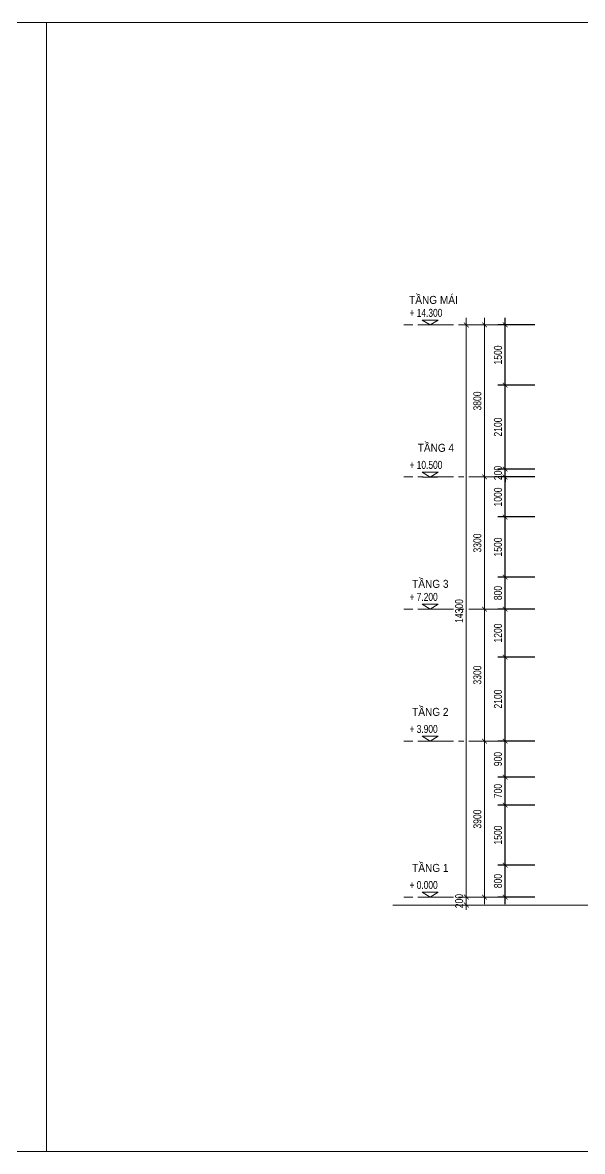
# Model space of a CAD drawing. Header units: millimetres. Extents: x -78046 to 260989, y -99288 to 158505.
# Drawn here: x 220489 to 234478, y 130290 to 158505 of the extents above; entities that cross this region are included whole.
import ezdxf

# ---------------------------------------------------------------- set-up
doc = ezdxf.new("R2010")
doc.units = ezdxf.units.MM
doc.header["$LTSCALE"] = 100
doc.header["$PDMODE"] = 98
doc.linetypes.add('CENTER', pattern=[50.8, 31.75, -6.35, 6.35, -6.35])
doc.layers.get('Defpoints').update_dxf_attribs({"lineweight": 13})
for name, color, linetype, lineweight in [('-CENTER', 143, 'CENTER', 13), ('-DIM', 9, 'Continuous', 13), ('-KH', 143, 'Continuous', 13), ('-LINE1', 7, 'Continuous', 18), ('-LINE2', 252, 'Continuous', 9), ('-TEXT', 7, 'Continuous', 15)]:
    doc.layers.add(name, color=color, linetype=linetype, lineweight=lineweight)
doc.styles.add('1', font='arial.ttf')
doc.styles.add('AVANH', font='VHAVAN_2.TTF', dxfattribs={"width": 0.8})
doc.styles.add('X-5M-DH-TUM1$0$AVANTH', font='arial.ttf', dxfattribs={"width": 0.9})
doc.dimstyles.new('C_100A3', dxfattribs={"dimscale": 100, "dimtxt": 2.5, "dimasz": 1.2, "dimexe": 1.8, "dimexo": 0, "dimgap": 0.75, "dimtad": 1, "dimdec": 0, "dimzin": 0, "dimdsep": 46, "dimtxsty": 'AVANH', "dimblk": 'ARCHTICK', "dimcen": 0, "dimdle": 1.8, "dimclrd": 256, "dimclre": 256, "dimclrt": 7, "dimadec": 0, "dimazin": 0, "dimtfac": 0.0001, "dimtdec": 0, "dimtix": 1, "dimtmove": 2, "dimatfit": 3, "dimldrblk": 'ARCHTICK', "dimfxl": 1.8, "dimtolj": 1, "dimtzin": 0, "dimarcsym": 0})

# ---------------------------------------------------------------- blocks, each defined once
blk = doc.blocks.new('_ARCHTICK')
at = {"const_width": 0.15}
blk.add_lwpolyline([(-0.5, -0.5), (0.5, 0.5)], dxfattribs=at)
blk = doc.blocks.new('*D87')
at = {"layer": '-DIM', "lineweight": -2, "transparency": 16777216}
for p, q in [((-1874, 4280), (-1874, 20)), ((-1120, 4100), (-2054, 4100)), ((-1120, 200), (-2054, 200))]:
    blk.add_line(p, q, dxfattribs=at)
at = {"layer": 'Defpoints', "color": 0, "transparency": 16777216}
for p in [(-1120, 4100), (-1874, 200), (-1120, 200)]:
    blk.add_point(p, dxfattribs=at)
at = {"layer": '-DIM', "lineweight": -2, "transparency": 16777216, "xscale": 120, "yscale": 120, "zscale": 120}
for p, rotation in [((-1874, 4100), 90), ((-1874, 200), 270)]:
    blk.add_blockref('_ARCHTICK', p, dxfattribs=dict(at, rotation=rotation))
at = {"layer": '-DIM', "color": 7, "transparency": 16777216, "insert": (-2053, 2150), "char_height": 200, "attachment_point": 5, "rotation": 90, "style": 'AVANH'}
blk.add_mtext('\\A1;3900', dxfattribs=at)
blk = doc.blocks.new('*D88')
at = {"layer": '-DIM', "lineweight": -2, "transparency": 16777216}
for p, q in [((-1120, 7400), (-2054, 7400)), ((-1874, 3920), (-1874, 7580)), ((-1120, 4100), (-2054, 4100))]:
    blk.add_line(p, q, dxfattribs=at)
at = {"layer": 'Defpoints', "color": 0, "transparency": 16777216}
for p in [(-1874, 7400), (-1120, 7400), (-1120, 4100)]:
    blk.add_point(p, dxfattribs=at)
at = {"layer": '-DIM', "lineweight": -2, "transparency": 16777216, "xscale": 120, "yscale": 120, "zscale": 120}
for p, rotation in [((-1874, 7400), 90), ((-1874, 4100), 270)]:
    blk.add_blockref('_ARCHTICK', p, dxfattribs=dict(at, rotation=rotation))
at = {"layer": '-DIM', "color": 7, "transparency": 16777216, "insert": (-2053, 5750), "char_height": 200, "attachment_point": 5, "rotation": 90, "style": 'AVANH'}
blk.add_mtext('\\A1;3300', dxfattribs=at)
blk = doc.blocks.new('*D89')
at = {"layer": '-DIM', "lineweight": -2, "transparency": 16777216}
for p, q in [((-1874, 7220), (-1874, 10880)), ((-1120, 10700), (-2054, 10700)), ((-1120, 7400), (-2054, 7400))]:
    blk.add_line(p, q, dxfattribs=at)
at = {"layer": 'Defpoints', "color": 0, "transparency": 16777216}
for p in [(-1874, 10700), (-1120, 10700), (-1120, 7400)]:
    blk.add_point(p, dxfattribs=at)
at = {"layer": '-DIM', "lineweight": -2, "transparency": 16777216, "xscale": 120, "yscale": 120, "zscale": 120}
for p, rotation in [((-1874, 10700), 90), ((-1874, 7400), 270)]:
    blk.add_blockref('_ARCHTICK', p, dxfattribs=dict(at, rotation=rotation))
at = {"layer": '-DIM', "color": 7, "transparency": 16777216, "insert": (-2053, 9050), "char_height": 200, "attachment_point": 5, "rotation": 90, "style": 'AVANH'}
blk.add_mtext('\\A1;3300', dxfattribs=at)
blk = doc.blocks.new('*D90')
at = {"layer": '-DIM', "lineweight": -2, "transparency": 16777216}
for p, q in [((-1874, 10520), (-1874, 14680)), ((-1120, 14500), (-2054, 14500)), ((-1120, 10700), (-2054, 10700))]:
    blk.add_line(p, q, dxfattribs=at)
at = {"layer": 'Defpoints', "color": 0, "transparency": 16777216}
for p in [(-1874, 14500), (-1120, 14500), (-1120, 10700)]:
    blk.add_point(p, dxfattribs=at)
at = {"layer": '-DIM', "lineweight": -2, "transparency": 16777216, "xscale": 120, "yscale": 120, "zscale": 120}
for p, rotation in [((-1874, 14500), 90), ((-1874, 10700), 270)]:
    blk.add_blockref('_ARCHTICK', p, dxfattribs=dict(at, rotation=rotation))
at = {"layer": '-DIM', "color": 7, "transparency": 16777216, "insert": (-2053, 12600), "char_height": 200, "attachment_point": 5, "rotation": 90, "style": 'AVANH'}
blk.add_mtext('\\A1;3800', dxfattribs=at)
blk = doc.blocks.new('*D91')
at = {"layer": '-DIM', "lineweight": -2, "transparency": 16777216}
for p, q in [((-2329, 200), (-2329, 320)), ((-1120, 200), (-2509, 200)), ((-1120, 0), (-2509, 0)), ((-2329, 0), (-2329, 200)), ((-2329, 0), (-2329, -120))]:
    blk.add_line(p, q, dxfattribs=at)
at = {"layer": 'Defpoints', "color": 0, "transparency": 16777216}
for p in [(-2329, 200), (-1120, 200), (-1120, 0)]:
    blk.add_point(p, dxfattribs=at)
at = {"layer": '-DIM', "lineweight": -2, "transparency": 16777216, "xscale": 120, "yscale": 120, "zscale": 120}
for p, rotation in [((-2329, 200), 270), ((-2329, 0), 90)]:
    blk.add_blockref('_ARCHTICK', p, dxfattribs=dict(at, rotation=rotation))
at = {"layer": '-DIM', "color": 7, "transparency": 16777216, "insert": (-2508, 100), "char_height": 200, "attachment_point": 5, "rotation": 90, "style": 'AVANH'}
blk.add_mtext('\\A1;200', dxfattribs=at)
blk = doc.blocks.new('*D92')
at = {"layer": '-DIM', "lineweight": -2, "transparency": 16777216}
for p, q in [((-2329, 20), (-2329, 14680)), ((-1120, 14500), (-2509, 14500)), ((-1120, 200), (-2509, 200))]:
    blk.add_line(p, q, dxfattribs=at)
at = {"layer": 'Defpoints', "color": 0, "transparency": 16777216}
for p in [(-2329, 14500), (-1120, 14500), (-1120, 200)]:
    blk.add_point(p, dxfattribs=at)
at = {"layer": '-DIM', "lineweight": -2, "transparency": 16777216, "xscale": 120, "yscale": 120, "zscale": 120}
for p, rotation in [((-2329, 14500), 90), ((-2329, 200), 270)]:
    blk.add_blockref('_ARCHTICK', p, dxfattribs=dict(at, rotation=rotation))
at = {"layer": '-DIM', "color": 7, "transparency": 16777216, "insert": (-2508, 7350), "char_height": 200, "attachment_point": 5, "rotation": 90, "style": 'AVANH'}
blk.add_mtext('\\A1;14300', dxfattribs=at)
blk = doc.blocks.new('cot')
at = {"layer": '-KH'}
blk.add_line((116899, -109064), (117274, -109064), dxfattribs=at)
blk.add_lwpolyline([(117286, -108944), (116888, -108944), (117087, -109064)], close=True, dxfattribs=at)
blk.add_solid([(117087, -109064), (117087, -108944), (117286, -108944), (117087, -109064)], dxfattribs=at)
blk = doc.blocks.new('*D415')
at = {"layer": '-DIM', "lineweight": -2, "transparency": 16777216}
for p, q in [((233289, 137447), (232367, 137447)), ((232547, 136467), (232547, 137627)), ((233289, 136647), (232367, 136647))]:
    blk.add_line(p, q, dxfattribs=at)
at = {"layer": 'Defpoints', "color": 0, "transparency": 16777216}
for p in [(232547, 137447), (233289, 137447), (233289, 136647)]:
    blk.add_point(p, dxfattribs=at)
at = {"layer": '-DIM', "lineweight": -2, "transparency": 16777216, "xscale": 120, "yscale": 120, "zscale": 120}
for p, rotation in [((232547, 137447), 90), ((232547, 136647), 270)]:
    blk.add_blockref('_ARCHTICK', p, dxfattribs=dict(at, rotation=rotation))
at = {"layer": '-DIM', "color": 7, "transparency": 16777216, "insert": (232368, 137047), "char_height": 200, "attachment_point": 5, "rotation": 90, "style": 'AVANH'}
blk.add_mtext('\\A1;800', dxfattribs=at)
blk = doc.blocks.new('*D416')
at = {"layer": '-DIM', "lineweight": -2, "transparency": 16777216}
for p, q in [((232547, 137267), (232547, 139127)), ((233289, 138947), (232367, 138947)), ((233289, 137447), (232367, 137447))]:
    blk.add_line(p, q, dxfattribs=at)
at = {"layer": 'Defpoints', "color": 0, "transparency": 16777216}
for p in [(232547, 138947), (233289, 138947), (233289, 137447)]:
    blk.add_point(p, dxfattribs=at)
at = {"layer": '-DIM', "lineweight": -2, "transparency": 16777216, "xscale": 120, "yscale": 120, "zscale": 120}
for p, rotation in [((232547, 138947), 90), ((232547, 137447), 270)]:
    blk.add_blockref('_ARCHTICK', p, dxfattribs=dict(at, rotation=rotation))
at = {"layer": '-DIM', "color": 7, "transparency": 16777216, "insert": (232368, 138197), "char_height": 200, "attachment_point": 5, "rotation": 90, "style": 'AVANH'}
blk.add_mtext('\\A1;1500', dxfattribs=at)
blk = doc.blocks.new('*D417')
at = {"layer": '-DIM', "lineweight": -2, "transparency": 16777216}
for p, q in [((232547, 138767), (232547, 139826)), ((233289, 139646), (232367, 139646)), ((233289, 138947), (232367, 138947))]:
    blk.add_line(p, q, dxfattribs=at)
at = {"layer": 'Defpoints', "color": 0, "transparency": 16777216}
for p in [(232547, 139646), (233289, 139646), (233289, 138947)]:
    blk.add_point(p, dxfattribs=at)
at = {"layer": '-DIM', "lineweight": -2, "transparency": 16777216, "xscale": 120, "yscale": 120, "zscale": 120}
for p, rotation in [((232547, 139646), 90), ((232547, 138947), 270)]:
    blk.add_blockref('_ARCHTICK', p, dxfattribs=dict(at, rotation=rotation))
at = {"layer": '-DIM', "color": 7, "transparency": 16777216, "insert": (232368, 139297), "char_height": 200, "attachment_point": 5, "rotation": 90, "style": 'AVANH'}
blk.add_mtext('\\A1;700', dxfattribs=at)
blk = doc.blocks.new('*D418')
at = {"layer": '-DIM', "lineweight": -2, "transparency": 16777216}
for p, q in [((233289, 140547), (232367, 140547)), ((232547, 139466), (232547, 140727)), ((233289, 139646), (232367, 139646))]:
    blk.add_line(p, q, dxfattribs=at)
at = {"layer": 'Defpoints', "color": 0, "transparency": 16777216}
for p in [(232547, 140547), (233289, 140547), (233289, 139646)]:
    blk.add_point(p, dxfattribs=at)
at = {"layer": '-DIM', "lineweight": -2, "transparency": 16777216, "xscale": 120, "yscale": 120, "zscale": 120}
for p, rotation in [((232547, 140547), 90), ((232547, 139646), 270)]:
    blk.add_blockref('_ARCHTICK', p, dxfattribs=dict(at, rotation=rotation))
at = {"layer": '-DIM', "color": 7, "transparency": 16777216, "insert": (232368, 140097), "char_height": 200, "attachment_point": 5, "rotation": 90, "style": 'AVANH'}
blk.add_mtext('\\A1;900', dxfattribs=at)
blk = doc.blocks.new('*D419')
at = {"layer": '-DIM', "lineweight": -2, "transparency": 16777216}
for p, q in [((232547, 140367), (232547, 142827)), ((233289, 142647), (232367, 142647)), ((233289, 140547), (232367, 140547))]:
    blk.add_line(p, q, dxfattribs=at)
at = {"layer": 'Defpoints', "color": 0, "transparency": 16777216}
for p in [(232547, 142647), (233289, 142647), (233289, 140547)]:
    blk.add_point(p, dxfattribs=at)
at = {"layer": '-DIM', "lineweight": -2, "transparency": 16777216, "xscale": 120, "yscale": 120, "zscale": 120}
for p, rotation in [((232547, 142647), 90), ((232547, 140547), 270)]:
    blk.add_blockref('_ARCHTICK', p, dxfattribs=dict(at, rotation=rotation))
at = {"layer": '-DIM', "color": 7, "transparency": 16777216, "insert": (232368, 141597), "char_height": 200, "attachment_point": 5, "rotation": 90, "style": 'AVANH'}
blk.add_mtext('\\A1;2100', dxfattribs=at)
blk = doc.blocks.new('*D420')
at = {"layer": '-DIM', "lineweight": -2, "transparency": 16777216}
for p, q in [((232547, 142467), (232547, 144027)), ((233289, 143847), (232367, 143847)), ((233289, 142647), (232367, 142647))]:
    blk.add_line(p, q, dxfattribs=at)
at = {"layer": 'Defpoints', "color": 0, "transparency": 16777216}
for p in [(232547, 143847), (233289, 143847), (233289, 142647)]:
    blk.add_point(p, dxfattribs=at)
at = {"layer": '-DIM', "lineweight": -2, "transparency": 16777216, "xscale": 120, "yscale": 120, "zscale": 120}
for p, rotation in [((232547, 143847), 90), ((232547, 142647), 270)]:
    blk.add_blockref('_ARCHTICK', p, dxfattribs=dict(at, rotation=rotation))
at = {"layer": '-DIM', "color": 7, "transparency": 16777216, "insert": (232368, 143247), "char_height": 200, "attachment_point": 5, "rotation": 90, "style": 'AVANH'}
blk.add_mtext('\\A1;1200', dxfattribs=at)
blk = doc.blocks.new('*D421')
at = {"layer": '-DIM', "lineweight": -2, "transparency": 16777216}
for p, q in [((232547, 143667), (232547, 144827)), ((233289, 144647), (232367, 144647)), ((233289, 143847), (232367, 143847))]:
    blk.add_line(p, q, dxfattribs=at)
at = {"layer": 'Defpoints', "color": 0, "transparency": 16777216}
for p in [(232547, 144647), (233289, 144647), (233289, 143847)]:
    blk.add_point(p, dxfattribs=at)
at = {"layer": '-DIM', "lineweight": -2, "transparency": 16777216, "xscale": 120, "yscale": 120, "zscale": 120}
for p, rotation in [((232547, 144647), 90), ((232547, 143847), 270)]:
    blk.add_blockref('_ARCHTICK', p, dxfattribs=dict(at, rotation=rotation))
at = {"layer": '-DIM', "color": 7, "transparency": 16777216, "insert": (232368, 144247), "char_height": 200, "attachment_point": 5, "rotation": 90, "style": 'AVANH'}
blk.add_mtext('\\A1;800', dxfattribs=at)
blk = doc.blocks.new('*D422')
at = {"layer": '-DIM', "lineweight": -2, "transparency": 16777216}
for p, q in [((232547, 144467), (232547, 146327)), ((233289, 146147), (232367, 146147)), ((233289, 144647), (232367, 144647))]:
    blk.add_line(p, q, dxfattribs=at)
at = {"layer": 'Defpoints', "color": 0, "transparency": 16777216}
for p in [(232547, 146147), (233289, 146147), (233289, 144647)]:
    blk.add_point(p, dxfattribs=at)
at = {"layer": '-DIM', "lineweight": -2, "transparency": 16777216, "xscale": 120, "yscale": 120, "zscale": 120}
for p, rotation in [((232547, 146147), 90), ((232547, 144647), 270)]:
    blk.add_blockref('_ARCHTICK', p, dxfattribs=dict(at, rotation=rotation))
at = {"layer": '-DIM', "color": 7, "transparency": 16777216, "insert": (232368, 145397), "char_height": 200, "attachment_point": 5, "rotation": 90, "style": 'AVANH'}
blk.add_mtext('\\A1;1500', dxfattribs=at)
blk = doc.blocks.new('*D423')
at = {"layer": '-DIM', "lineweight": -2, "transparency": 16777216}
for p, q in [((232547, 145967), (232547, 147327)), ((233289, 147147), (232367, 147147)), ((233289, 146147), (232367, 146147))]:
    blk.add_line(p, q, dxfattribs=at)
at = {"layer": 'Defpoints', "color": 0, "transparency": 16777216}
for p in [(232547, 147147), (233289, 147147), (233289, 146147)]:
    blk.add_point(p, dxfattribs=at)
at = {"layer": '-DIM', "lineweight": -2, "transparency": 16777216, "xscale": 120, "yscale": 120, "zscale": 120}
for p, rotation in [((232547, 147147), 90), ((232547, 146147), 270)]:
    blk.add_blockref('_ARCHTICK', p, dxfattribs=dict(at, rotation=rotation))
at = {"layer": '-DIM', "color": 7, "transparency": 16777216, "insert": (232368, 146647), "char_height": 200, "attachment_point": 5, "rotation": 90, "style": 'AVANH'}
blk.add_mtext('\\A1;1000', dxfattribs=at)
blk = doc.blocks.new('*D424')
at = {"layer": '-DIM', "lineweight": -2, "transparency": 16777216}
for p, q in [((233289, 147346), (232367, 147346)), ((232547, 147346), (232547, 147466)), ((232547, 147147), (232547, 147346)), ((233289, 147147), (232367, 147147)), ((232547, 147147), (232547, 147027))]:
    blk.add_line(p, q, dxfattribs=at)
at = {"layer": 'Defpoints', "color": 0, "transparency": 16777216}
for p in [(232547, 147346), (233289, 147346), (233289, 147147)]:
    blk.add_point(p, dxfattribs=at)
at = {"layer": '-DIM', "lineweight": -2, "transparency": 16777216, "xscale": 120, "yscale": 120, "zscale": 120}
for p, rotation in [((232547, 147346), 270), ((232547, 147147), 90)]:
    blk.add_blockref('_ARCHTICK', p, dxfattribs=dict(at, rotation=rotation))
at = {"layer": '-DIM', "color": 7, "transparency": 16777216, "insert": (232368, 147247), "char_height": 200, "attachment_point": 5, "rotation": 90, "style": 'AVANH'}
blk.add_mtext('\\A1;200', dxfattribs=at)
blk = doc.blocks.new('*D425')
at = {"layer": '-DIM', "lineweight": -2, "transparency": 16777216}
for p, q in [((232547, 149266), (232547, 151127)), ((233289, 150947), (232367, 150947)), ((233289, 149446), (232367, 149446))]:
    blk.add_line(p, q, dxfattribs=at)
at = {"layer": 'Defpoints', "color": 0, "transparency": 16777216}
for p in [(232547, 150947), (233289, 150947), (233289, 149446)]:
    blk.add_point(p, dxfattribs=at)
at = {"layer": '-DIM', "lineweight": -2, "transparency": 16777216, "xscale": 120, "yscale": 120, "zscale": 120}
for p, rotation in [((232547, 150947), 90), ((232547, 149446), 270)]:
    blk.add_blockref('_ARCHTICK', p, dxfattribs=dict(at, rotation=rotation))
at = {"layer": '-DIM', "color": 7, "transparency": 16777216, "insert": (232368, 150197), "char_height": 200, "attachment_point": 5, "rotation": 90, "style": 'AVANH'}
blk.add_mtext('\\A1;1500', dxfattribs=at)
blk = doc.blocks.new('*D560')
at = {"layer": '-DIM', "lineweight": -2, "transparency": 16777216}
for p, q in [((232547, 147166), (232547, 149626)), ((233289, 149446), (232367, 149446)), ((233289, 147346), (232367, 147346))]:
    blk.add_line(p, q, dxfattribs=at)
at = {"layer": 'Defpoints', "color": 0, "transparency": 16777216}
for p in [(232547, 149446), (233289, 149446), (233289, 147346)]:
    blk.add_point(p, dxfattribs=at)
at = {"layer": '-DIM', "lineweight": -2, "transparency": 16777216, "xscale": 120, "yscale": 120, "zscale": 120}
for p, rotation in [((232547, 149446), 90), ((232547, 147346), 270)]:
    blk.add_blockref('_ARCHTICK', p, dxfattribs=dict(at, rotation=rotation))
at = {"layer": '-DIM', "color": 7, "transparency": 16777216, "insert": (232368, 148396), "char_height": 200, "attachment_point": 5, "rotation": 90, "style": 'AVANH'}
blk.add_mtext('\\A1;2100', dxfattribs=at)
blk = doc.blocks.new('ƯEQ')
at = {"layer": '-CENTER', "ltscale": 0.2}
for p, q in [((-616.7, 14500), (-3887.9, 14500)), ((-616.7, 10700), (-3887.9, 10700)), ((-616.7, 7400), (-3887.9, 7400)), ((-616.7, 4100), (-3887.9, 4100)), ((-616.7, 200), (-3887.9, 200)), ((-616.7, 0), (-3887.9, 0))]:
    blk.add_line(p, q, dxfattribs=at)
at = {"layer": '-CENTER'}
for p in [(-120320.2, 123563.7), (-120320.2, 119763.7), (-120320.2, 116463.7), (-120320.2, 113163.7), (-120320.2, 109263.7)]:
    blk.add_blockref('cot', p, dxfattribs=at)
at = {"layer": '-TEXT', "color": 2, "style": 'X-5M-DH-TUM1$0$AVANTH', "width": 0.9}
for s, p in [('TẦNG MÁI', (-3757, 15026.7)), ('TẦNG 4', (-3542.5, 11329.6)), ('TẦNG 3', (-3681.2, 7929.6)), ('TẦNG 2', (-3681.2, 4729.6)), ('TẦNG 1', (-3681.2, 829.6))]:
    blk.add_text(s, height=200, dxfattribs=at).set_placement(p)
at = {"layer": '-TEXT', "style": '1', "width": 0.75}
for s, p in [('+ 14.300', (-3748.7, 14702.8)), ('+ 10.500', (-3748.7, 10902.8)), ('+ 7.200', (-3748.7, 7602.8)), ('+ 3.900', (-3748.7, 4302.8)), ('+ 0.000', (-3748.7, 402.8))]:
    blk.add_text(s, height=200, dxfattribs=at).set_placement(p)
at = {"layer": '-DIM'}
for base, p1, p2, picture, middle in [((-2329.5, 14500), (-1119.9, 200), (-1119.9, 14500), '*D92', (-2507.9, 7350)), ((-1874.2, 14500), (-1119.9, 10700), (-1119.9, 14500), '*D90', (-2052.7, 12600)), ((-1874.2, 10700), (-1119.9, 7400), (-1119.9, 10700), '*D89', (-2052.7, 9050)), ((-1874.2, 7400), (-1119.9, 4100), (-1119.9, 7400), '*D88', (-2052.7, 5750)), ((-1874.2, 200), (-1119.9, 4100), (-1119.9, 200), '*D87', (-2052.7, 2150)), ((-2329.5, 200), (-1119.9, 0), (-1119.9, 200), '*D91', (-2507.9, 100))]:
    dim = blk.add_linear_dim(base=base, p1=p1, p2=p2, angle=90, dimstyle='C_100A3', override={"dimtxt": 2}, dxfattribs=at)
    dim.commit()
    dim.dimension.update_dxf_attribs({"geometry": picture, "text_midpoint": middle})

msp = doc.modelspace()

# ---------------------------------------------------------------- linework, layer by layer
at = {"layer": '-LINE1'}
for points in [[(181189.3, 130289.9), (221089.3, 130289.9), (221089.3, 158504.9), (181189.3, 158504.9)], [(221089.3, 130289.9), (260989.3, 130289.9), (260989.3, 158504.9), (221089.3, 158504.9)]]:
    msp.add_lwpolyline(points, close=True, dxfattribs=at)
at = {"layer": '-LINE2', "color": 2}
msp.add_line((255936.4, 136446.8), (229741.3, 136446.8), dxfattribs=at)

# ---------------------------------------------------------------- block references
at = {"layer": '-DIM'}
msp.add_blockref('ƯEQ', (233905.6, 136446.8), dxfattribs=at)

# ---------------------------------------------------------------- dimensions: what is measured, and where the dimension line sits
for base, p1, p2, picture, middle in [((232546.8, 150946.8), (233288.9, 149446.4), (233288.9, 150946.8), '*D425', (232368.3, 150196.6)), ((232546.8, 147346.4), (233288.9, 147146.8), (233288.9, 147346.4), '*D424', (232368.3, 147246.6)), ((232546.8, 147146.8), (233288.9, 146146.8), (233288.9, 147146.8), '*D423', (232368.3, 146646.8)), ((232546.8, 146146.8), (233288.9, 144646.8), (233288.9, 146146.8), '*D422', (232368.3, 145396.8)), ((232546.8, 144646.8), (233288.9, 143846.8), (233288.9, 144646.8), '*D421', (232368.3, 144246.8)), ((232546.8, 143846.8), (233288.9, 142646.8), (233288.9, 143846.8), '*D420', (232368.3, 143246.8)), ((232546.8, 142646.8), (233288.9, 140546.8), (233288.9, 142646.8), '*D419', (232368.3, 141596.8)), ((232546.8, 140546.8), (233288.9, 139646.4), (233288.9, 140546.8), '*D418', (232368.3, 140096.6)), ((232546.8, 139646.4), (233288.9, 138946.8), (233288.9, 139646.4), '*D417', (232368.3, 139296.6)), ((232546.8, 138946.8), (233288.9, 137446.8), (233288.9, 138946.8), '*D416', (232368.3, 138196.8)), ((232546.8, 137446.8), (233288.9, 136646.8), (233288.9, 137446.8), '*D415', (232368.3, 137046.8))]:
    dim = msp.add_linear_dim(base=base, p1=p1, p2=p2, angle=90, dimstyle='C_100A3', override={"dimtxt": 2}, dxfattribs=at)
    dim.commit()
    dim.dimension.update_dxf_attribs({"geometry": picture, "text_midpoint": middle})
at = {"layer": '-DIM', "color": 2}
dim = msp.add_linear_dim(base=(232546.8, 149446.4), p1=(233288.9, 147346.4), p2=(233288.9, 149446.4), angle=90, dimstyle='C_100A3', override={"dimtxt": 2}, dxfattribs=at)
dim.commit()
dim.dimension.update_dxf_attribs({"geometry": '*D560', "text_midpoint": (232368.3, 148396.4)})

doc.saveas('drawing.dxf')
